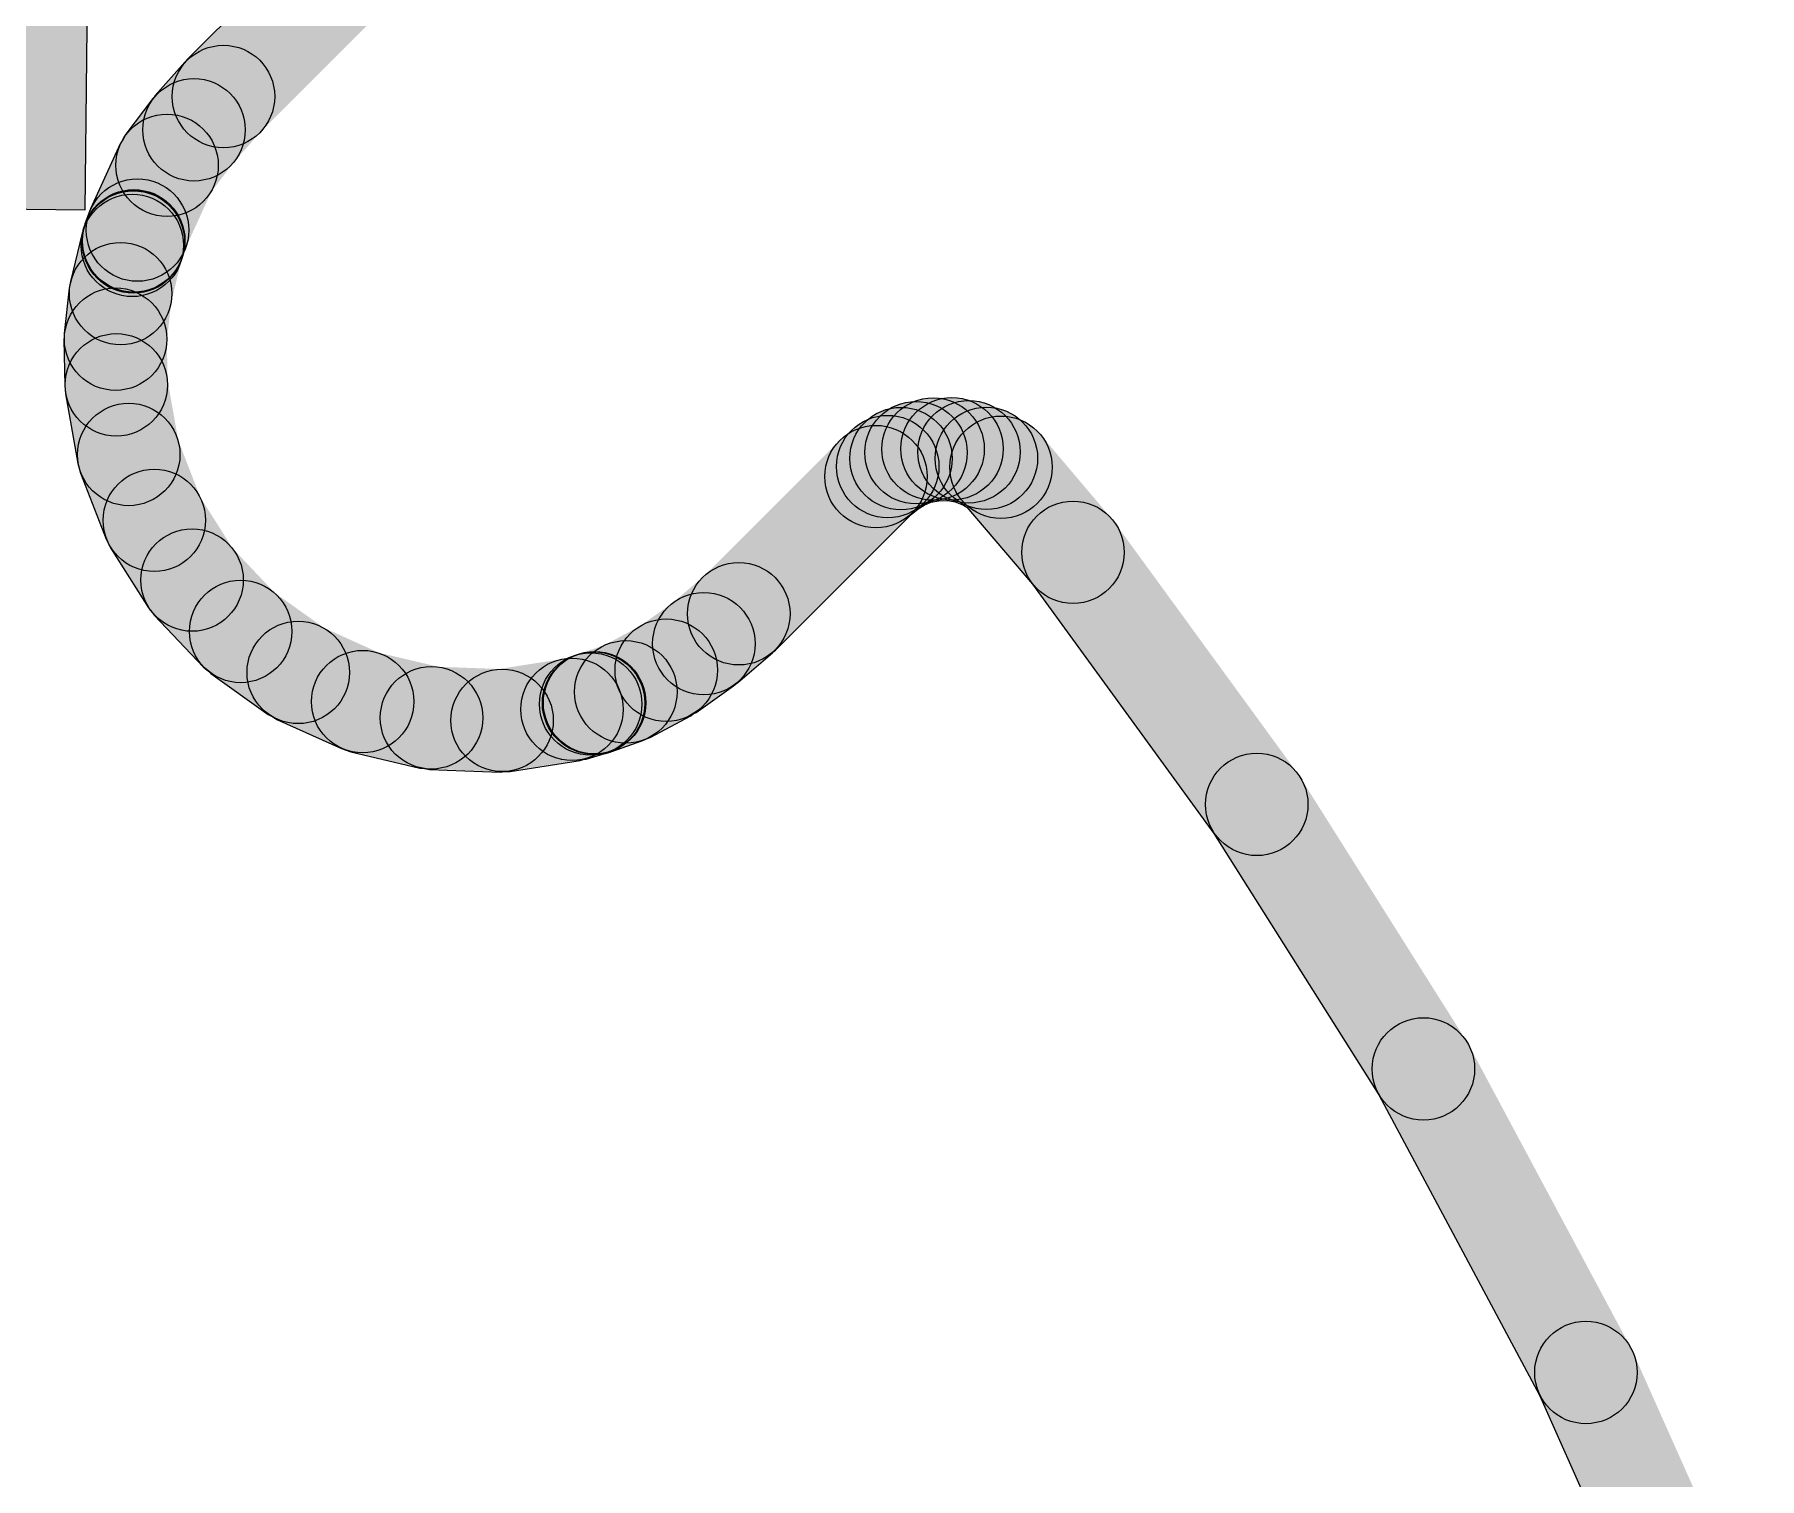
# Model space of a CAD drawing. Header units: millimetres. Extents: x -1.43 to 1.09, y -0.91 to 0.99.
# Drawn here: x -0.3294 to -0.0644, y 0.1035 to 0.3254 of the extents above; entities that cross this region are included whole.
import ezdxf

# ---------------------------------------------------------------- set-up
doc = ezdxf.new("R2010")
doc.units = ezdxf.units.MM
doc.header["$MEASUREMENT"] = 0
doc.layers.add('InternalPlane1', color=76, linetype='Continuous')
doc.layers.add('InternalPlane2', color=16, linetype='Continuous')

msp = doc.modelspace()

# ---------------------------------------------------------------- hatches: boundary and pattern name
at = {"layer": 'InternalPlane1'}
for points in [[(-0.29484, 0.31033), (-0.30597, 0.32147), (-0.28505, 0.3424), (-0.27391, 0.33126)], [(-0.29904, 0.30556), (-0.31084, 0.31599), (-0.3063, 0.32112), (-0.29451, 0.31069)], [(-0.30281, 0.30056), (-0.31535, 0.31009), (-0.31121, 0.31554), (-0.29867, 0.30601)], [(-0.30646, 0.2921), (-0.32079, 0.29863), (-0.31625, 0.30859), (-0.30192, 0.30206)], [(-0.30677, 0.29111), (-0.32163, 0.29632), (-0.32105, 0.29797), (-0.30619, 0.29276)], [(-0.30857, 0.28373), (-0.32387, 0.28746), (-0.32207, 0.29488), (-0.30677, 0.29115)], [(-0.3069, 0.29067), (-0.32193, 0.29536), (-0.32177, 0.29589), (-0.30674, 0.2912)], [(-0.30669, 0.29134), (-0.32181, 0.29574), (-0.32179, 0.29583), (-0.30667, 0.29143)], [(-0.30676, 0.29114), (-0.3217, 0.29612), (-0.32167, 0.29621), (-0.30673, 0.29123)], [(-0.30916, 0.27776), (-0.32481, 0.27947), (-0.32405, 0.28645), (-0.3084, 0.28474)], [(-0.32486, 0.27849), (-0.30911, 0.27874), (-0.309, 0.27172), (-0.32475, 0.27146)], [(-0.32463, 0.27021), (-0.30912, 0.27297), (-0.30722, 0.26227), (-0.32273, 0.25952)], [(-0.19339, 0.25294), (-0.19921, 0.26757), (-0.1969, 0.26849), (-0.19108, 0.25386)], [(-0.19239, 0.25346), (-0.19558, 0.26888), (-0.19295, 0.26943), (-0.18976, 0.25401)], [(-0.19124, 0.25384), (-0.19148, 0.26959), (-0.18858, 0.26963), (-0.18834, 0.25389)], [(-0.18983, 0.25401), (-0.18709, 0.26952), (-0.18448, 0.26906), (-0.18722, 0.25355)], [(-0.18864, 0.25394), (-0.18306, 0.26866), (-0.18038, 0.26765), (-0.18596, 0.25292)], [(-0.19426, 0.25229), (-0.2024, 0.26577), (-0.20037, 0.26699), (-0.19223, 0.25352)], [(-0.18726, 0.25356), (-0.17908, 0.26702), (-0.17684, 0.26565), (-0.18502, 0.2522)], [(-0.32231, 0.25804), (-0.30763, 0.26374), (-0.3037, 0.25362), (-0.31838, 0.24792)], [(-0.21565, 0.23084), (-0.22679, 0.24198), (-0.20571, 0.26306), (-0.19457, 0.25192)], [(-0.19504, 0.25149), (-0.20524, 0.26349), (-0.20343, 0.26503), (-0.19323, 0.25303)], [(-0.18694, 0.25384), (-0.17492, 0.26401), (-0.16385, 0.25094), (-0.17587, 0.24076)], [(-0.3177, 0.24656), (-0.30439, 0.25498), (-0.29858, 0.2458), (-0.31189, 0.23738)], [(-0.17622, 0.24122), (-0.1635, 0.25049), (-0.13526, 0.21175), (-0.14799, 0.20247)], [(-0.31095, 0.23617), (-0.29951, 0.247), (-0.29205, 0.23911), (-0.30348, 0.22828)], [(-0.22147, 0.22583), (-0.23171, 0.2378), (-0.22634, 0.24239), (-0.2161, 0.23043)], [(-0.30233, 0.22728), (-0.2932, 0.24011), (-0.28435, 0.2338), (-0.29348, 0.22098)], [(-0.22783, 0.2213), (-0.2369, 0.23418), (-0.23112, 0.23825), (-0.22205, 0.22538)], [(-0.29216, 0.22022), (-0.28567, 0.23456), (-0.27577, 0.23008), (-0.28227, 0.21574)], [(-0.23486, 0.21747), (-0.2423, 0.23135), (-0.23609, 0.23468), (-0.22864, 0.2208)], [(-0.24078, 0.21529), (-0.24598, 0.23016), (-0.24118, 0.23184), (-0.23598, 0.21698)], [(-0.28082, 0.21525), (-0.27722, 0.23058), (-0.26664, 0.22809), (-0.27025, 0.21276)], [(-0.26873, 0.21256), (-0.26815, 0.22829), (-0.2573, 0.22789), (-0.25788, 0.21215)], [(-0.25636, 0.21225), (-0.25881, 0.2278), (-0.24808, 0.2295), (-0.24563, 0.21394)], [(-0.24468, 0.21415), (-0.24903, 0.22928), (-0.24616, 0.23011), (-0.24181, 0.21498)], [(-0.24172, 0.215), (-0.24625, 0.23008), (-0.2458, 0.23022), (-0.24126, 0.21514)], [(-0.24111, 0.21519), (-0.2458, 0.23022), (-0.24573, 0.23024), (-0.24103, 0.21521)], [(-0.2414, 0.2151), (-0.24566, 0.23026), (-0.24559, 0.23028), (-0.24132, 0.21512)], [(-0.14828, 0.20291), (-0.13496, 0.21131), (-0.10935, 0.17066), (-0.12267, 0.16226)], [(-0.12295, 0.16275), (-0.10907, 0.17018), (-0.0841, 0.12352), (-0.09799, 0.11609)], [(-0.09824, 0.1166), (-0.08385, 0.12301), (-0.06437, 0.07933), (-0.07875, 0.07292)]]:
    msp.add_hatch(color=76, dxfattribs=at).paths.add_polyline_path(points)
h = msp.add_hatch(color=76, dxfattribs=at)
edge = h.paths.add_edge_path()
edge.add_arc((-0.30041, 0.3159), 0.00787, 0, 360)
h = msp.add_hatch(color=76, dxfattribs=at)
edge = h.paths.add_edge_path()
edge.add_arc((-0.30041, 0.3159), 0.00787, 0, 360)
h = msp.add_hatch(color=76, dxfattribs=at)
edge = h.paths.add_edge_path()
edge.add_arc((-0.30494, 0.31078), 0.00787, 0, 360)
h = msp.add_hatch(color=76, dxfattribs=at)
edge = h.paths.add_edge_path()
edge.add_arc((-0.30494, 0.31078), 0.00787, 0, 360)
h = msp.add_hatch(color=76, dxfattribs=at)
edge = h.paths.add_edge_path()
edge.add_arc((-0.30908, 0.30533), 0.00787, 0, 360)
h = msp.add_hatch(color=76, dxfattribs=at)
edge = h.paths.add_edge_path()
edge.add_arc((-0.30908, 0.30533), 0.00787, 0, 360)
h = msp.add_hatch(color=76, dxfattribs=at)
edge = h.paths.add_edge_path()
edge.add_arc((-0.31362, 0.29537), 0.00787, 0, 360)
h = msp.add_hatch(color=76, dxfattribs=at)
edge = h.paths.add_edge_path()
edge.add_arc((-0.31362, 0.29537), 0.00787, 0, 360)
h = msp.add_hatch(color=76, dxfattribs=at)
edge = h.paths.add_edge_path()
edge.add_arc((-0.31442, 0.29302), 0.00787, 0, 360)
h = msp.add_hatch(color=76, dxfattribs=at)
edge = h.paths.add_edge_path()
edge.add_arc((-0.31442, 0.29302), 0.00787, 0, 360)
h = msp.add_hatch(color=76, dxfattribs=at)
edge = h.paths.add_edge_path()
edge.add_arc((-0.31425, 0.29354), 0.00787, 0, 360)
h = msp.add_hatch(color=76, dxfattribs=at)
edge = h.paths.add_edge_path()
edge.add_arc((-0.31425, 0.29354), 0.00787, 0, 360)
h = msp.add_hatch(color=76, dxfattribs=at)
edge = h.paths.add_edge_path()
edge.add_arc((-0.31423, 0.29363), 0.00787, 0, 360)
h = msp.add_hatch(color=76, dxfattribs=at)
edge = h.paths.add_edge_path()
edge.add_arc((-0.31423, 0.29363), 0.00787, 0, 360)
h = msp.add_hatch(color=76, dxfattribs=at)
edge = h.paths.add_edge_path()
edge.add_arc((-0.3142, 0.29372), 0.00787, 0, 360)
h = msp.add_hatch(color=76, dxfattribs=at)
edge = h.paths.add_edge_path()
edge.add_arc((-0.3142, 0.29372), 0.00787, 0, 360)
h = msp.add_hatch(color=76, dxfattribs=at)
edge = h.paths.add_edge_path()
edge.add_arc((-0.31622, 0.2856), 0.00787, 0, 360)
h = msp.add_hatch(color=76, dxfattribs=at)
edge = h.paths.add_edge_path()
edge.add_arc((-0.31622, 0.2856), 0.00787, 0, 360)
h = msp.add_hatch(color=76, dxfattribs=at)
edge = h.paths.add_edge_path()
edge.add_arc((-0.31699, 0.27861), 0.00787, 0, 360)
h = msp.add_hatch(color=76, dxfattribs=at)
edge = h.paths.add_edge_path()
edge.add_arc((-0.31699, 0.27861), 0.00787, 0, 360)
h = msp.add_hatch(color=76, dxfattribs=at)
edge = h.paths.add_edge_path()
edge.add_arc((-0.31687, 0.27159), 0.00787, 0, 360)
h = msp.add_hatch(color=76, dxfattribs=at)
edge = h.paths.add_edge_path()
edge.add_arc((-0.31687, 0.27159), 0.00787, 0, 360)
h = msp.add_hatch(color=76, dxfattribs=at)
edge = h.paths.add_edge_path()
edge.add_arc((-0.31497, 0.26089), 0.00787, 0, 360)
h = msp.add_hatch(color=76, dxfattribs=at)
edge = h.paths.add_edge_path()
edge.add_arc((-0.31497, 0.26089), 0.00787, 0, 360)
h = msp.add_hatch(color=76, dxfattribs=at)
edge = h.paths.add_edge_path()
edge.add_arc((-0.1963, 0.26026), 0.00787, 0, 360)
h = msp.add_hatch(color=76, dxfattribs=at)
edge = h.paths.add_edge_path()
edge.add_arc((-0.1963, 0.26026), 0.00787, 0, 360)
h = msp.add_hatch(color=76, dxfattribs=at)
edge = h.paths.add_edge_path()
edge.add_arc((-0.19399, 0.26117), 0.00787, 0, 360)
h = msp.add_hatch(color=76, dxfattribs=at)
edge = h.paths.add_edge_path()
edge.add_arc((-0.19399, 0.26117), 0.00787, 0, 360)
h = msp.add_hatch(color=76, dxfattribs=at)
edge = h.paths.add_edge_path()
edge.add_arc((-0.19136, 0.26172), 0.00787, 0, 360)
h = msp.add_hatch(color=76, dxfattribs=at)
edge = h.paths.add_edge_path()
edge.add_arc((-0.19136, 0.26172), 0.00787, 0, 360)
h = msp.add_hatch(color=76, dxfattribs=at)
edge = h.paths.add_edge_path()
edge.add_arc((-0.18846, 0.26176), 0.00787, 0, 360)
h = msp.add_hatch(color=76, dxfattribs=at)
edge = h.paths.add_edge_path()
edge.add_arc((-0.18846, 0.26176), 0.00787, 0, 360)
h = msp.add_hatch(color=76, dxfattribs=at)
edge = h.paths.add_edge_path()
edge.add_arc((-0.18585, 0.2613), 0.00787, 0, 360)
h = msp.add_hatch(color=76, dxfattribs=at)
edge = h.paths.add_edge_path()
edge.add_arc((-0.18585, 0.2613), 0.00787, 0, 360)
h = msp.add_hatch(color=76, dxfattribs=at)
edge = h.paths.add_edge_path()
edge.add_arc((-0.18317, 0.26029), 0.00787, 0, 360)
h = msp.add_hatch(color=76, dxfattribs=at)
edge = h.paths.add_edge_path()
edge.add_arc((-0.18317, 0.26029), 0.00787, 0, 360)
h = msp.add_hatch(color=76, dxfattribs=at)
edge = h.paths.add_edge_path()
edge.add_arc((-0.20014, 0.25749), 0.00787, 0, 360)
h = msp.add_hatch(color=76, dxfattribs=at)
edge = h.paths.add_edge_path()
edge.add_arc((-0.20014, 0.25749), 0.00787, 0, 360)
h = msp.add_hatch(color=76, dxfattribs=at)
edge = h.paths.add_edge_path()
edge.add_arc((-0.19833, 0.25903), 0.00787, 0, 360)
h = msp.add_hatch(color=76, dxfattribs=at)
edge = h.paths.add_edge_path()
edge.add_arc((-0.19833, 0.25903), 0.00787, 0, 360)
h = msp.add_hatch(color=76, dxfattribs=at)
edge = h.paths.add_edge_path()
edge.add_arc((-0.18093, 0.25893), 0.00787, 0, 360)
h = msp.add_hatch(color=76, dxfattribs=at)
edge = h.paths.add_edge_path()
edge.add_arc((-0.18093, 0.25893), 0.00787, 0, 360)
h = msp.add_hatch(color=76, dxfattribs=at)
edge = h.paths.add_edge_path()
edge.add_arc((-0.31104, 0.25077), 0.00787, 0, 360)
h = msp.add_hatch(color=76, dxfattribs=at)
edge = h.paths.add_edge_path()
edge.add_arc((-0.31104, 0.25077), 0.00787, 0, 360)
h = msp.add_hatch(color=76, dxfattribs=at)
edge = h.paths.add_edge_path()
edge.add_arc((-0.16986, 0.24585), 0.00787, 0, 360)
h = msp.add_hatch(color=76, dxfattribs=at)
edge = h.paths.add_edge_path()
edge.add_arc((-0.16986, 0.24585), 0.00787, 0, 360)
h = msp.add_hatch(color=76, dxfattribs=at)
edge = h.paths.add_edge_path()
edge.add_arc((-0.30523, 0.24159), 0.00787, 0, 360)
h = msp.add_hatch(color=76, dxfattribs=at)
edge = h.paths.add_edge_path()
edge.add_arc((-0.30523, 0.24159), 0.00787, 0, 360)
h = msp.add_hatch(color=76, dxfattribs=at)
edge = h.paths.add_edge_path()
edge.add_arc((-0.22122, 0.23641), 0.00787, 0, 360)
h = msp.add_hatch(color=76, dxfattribs=at)
edge = h.paths.add_edge_path()
edge.add_arc((-0.22122, 0.23641), 0.00787, 0, 360)
h = msp.add_hatch(color=76, dxfattribs=at)
edge = h.paths.add_edge_path()
edge.add_arc((-0.29777, 0.23369), 0.00787, 0, 360)
h = msp.add_hatch(color=76, dxfattribs=at)
edge = h.paths.add_edge_path()
edge.add_arc((-0.29777, 0.23369), 0.00787, 0, 360)
h = msp.add_hatch(color=76, dxfattribs=at)
edge = h.paths.add_edge_path()
edge.add_arc((-0.22659, 0.23181), 0.00787, 0, 360)
h = msp.add_hatch(color=76, dxfattribs=at)
edge = h.paths.add_edge_path()
edge.add_arc((-0.22659, 0.23181), 0.00787, 0, 360)
h = msp.add_hatch(color=76, dxfattribs=at)
edge = h.paths.add_edge_path()
edge.add_arc((-0.28892, 0.22739), 0.00787, 0, 360)
h = msp.add_hatch(color=76, dxfattribs=at)
edge = h.paths.add_edge_path()
edge.add_arc((-0.28892, 0.22739), 0.00787, 0, 360)
h = msp.add_hatch(color=76, dxfattribs=at)
edge = h.paths.add_edge_path()
edge.add_arc((-0.23237, 0.22774), 0.00787, 0, 360)
h = msp.add_hatch(color=76, dxfattribs=at)
edge = h.paths.add_edge_path()
edge.add_arc((-0.23237, 0.22774), 0.00787, 0, 360)
h = msp.add_hatch(color=76, dxfattribs=at)
edge = h.paths.add_edge_path()
edge.add_arc((-0.27902, 0.22291), 0.00787, 0, 360)
h = msp.add_hatch(color=76, dxfattribs=at)
edge = h.paths.add_edge_path()
edge.add_arc((-0.27902, 0.22291), 0.00787, 0, 360)
h = msp.add_hatch(color=76, dxfattribs=at)
edge = h.paths.add_edge_path()
edge.add_arc((-0.23858, 0.22441), 0.00787, 0, 360)
h = msp.add_hatch(color=76, dxfattribs=at)
edge = h.paths.add_edge_path()
edge.add_arc((-0.23858, 0.22441), 0.00787, 0, 360)
h = msp.add_hatch(color=76, dxfattribs=at)
edge = h.paths.add_edge_path()
edge.add_arc((-0.26844, 0.22042), 0.00787, 0, 360)
h = msp.add_hatch(color=76, dxfattribs=at)
edge = h.paths.add_edge_path()
edge.add_arc((-0.26844, 0.22042), 0.00787, 0, 360)
h = msp.add_hatch(color=76, dxfattribs=at)
edge = h.paths.add_edge_path()
edge.add_arc((-0.24685, 0.22172), 0.00787, 0, 360)
h = msp.add_hatch(color=76, dxfattribs=at)
edge = h.paths.add_edge_path()
edge.add_arc((-0.24685, 0.22172), 0.00787, 0, 360)
h = msp.add_hatch(color=76, dxfattribs=at)
edge = h.paths.add_edge_path()
edge.add_arc((-0.24398, 0.22254), 0.00787, 0, 360)
h = msp.add_hatch(color=76, dxfattribs=at)
edge = h.paths.add_edge_path()
edge.add_arc((-0.24398, 0.22254), 0.00787, 0, 360)
h = msp.add_hatch(color=76, dxfattribs=at)
edge = h.paths.add_edge_path()
edge.add_arc((-0.24353, 0.22268), 0.00787, 0, 360)
h = msp.add_hatch(color=76, dxfattribs=at)
edge = h.paths.add_edge_path()
edge.add_arc((-0.24353, 0.22268), 0.00787, 0, 360)
h = msp.add_hatch(color=76, dxfattribs=at)
edge = h.paths.add_edge_path()
edge.add_arc((-0.24346, 0.2227), 0.00787, 0, 360)
h = msp.add_hatch(color=76, dxfattribs=at)
edge = h.paths.add_edge_path()
edge.add_arc((-0.24346, 0.2227), 0.00787, 0, 360)
h = msp.add_hatch(color=76, dxfattribs=at)
edge = h.paths.add_edge_path()
edge.add_arc((-0.24338, 0.22273), 0.00787, 0, 360)
h = msp.add_hatch(color=76, dxfattribs=at)
edge = h.paths.add_edge_path()
edge.add_arc((-0.24338, 0.22273), 0.00787, 0, 360)
h = msp.add_hatch(color=76, dxfattribs=at)
edge = h.paths.add_edge_path()
edge.add_arc((-0.25759, 0.22002), 0.00787, 0, 360)
h = msp.add_hatch(color=76, dxfattribs=at)
edge = h.paths.add_edge_path()
edge.add_arc((-0.25759, 0.22002), 0.00787, 0, 360)
h = msp.add_hatch(color=76, dxfattribs=at)
edge = h.paths.add_edge_path()
edge.add_arc((-0.14162, 0.20711), 0.00787, 0, 360)
h = msp.add_hatch(color=76, dxfattribs=at)
edge = h.paths.add_edge_path()
edge.add_arc((-0.14162, 0.20711), 0.00787, 0, 360)
h = msp.add_hatch(color=76, dxfattribs=at)
edge = h.paths.add_edge_path()
edge.add_arc((-0.11601, 0.16646), 0.00787, 0, 360)
h = msp.add_hatch(color=76, dxfattribs=at)
edge = h.paths.add_edge_path()
edge.add_arc((-0.11601, 0.16646), 0.00787, 0, 360)
h = msp.add_hatch(color=76, dxfattribs=at)
edge = h.paths.add_edge_path()
edge.add_arc((-0.09104, 0.11981), 0.00787, 0, 360)
h = msp.add_hatch(color=76, dxfattribs=at)
edge = h.paths.add_edge_path()
edge.add_arc((-0.09104, 0.11981), 0.00787, 0, 360)
at = {"layer": 'InternalPlane2'}
for points in [[(-0.95598, 0.42232), (-0.95727, 0.30552), (-0.32167, 0.29851), (-0.32038, 0.41531)], [(-0.29484, 0.31033), (-0.30597, 0.32147), (-0.28505, 0.3424), (-0.27391, 0.33126)], [(-0.29904, 0.30556), (-0.31084, 0.31599), (-0.3063, 0.32112), (-0.29451, 0.31069)], [(-0.30281, 0.30056), (-0.31535, 0.31009), (-0.31121, 0.31554), (-0.29867, 0.30601)], [(-0.30646, 0.2921), (-0.32079, 0.29863), (-0.31625, 0.30859), (-0.30192, 0.30206)], [(-0.30677, 0.29111), (-0.32163, 0.29632), (-0.32105, 0.29797), (-0.30619, 0.29276)], [(-0.30857, 0.28373), (-0.32387, 0.28746), (-0.32207, 0.29488), (-0.30677, 0.29115)], [(-0.3069, 0.29067), (-0.32193, 0.29536), (-0.32177, 0.29589), (-0.30674, 0.2912)], [(-0.30669, 0.29134), (-0.32181, 0.29574), (-0.32179, 0.29583), (-0.30667, 0.29143)], [(-0.30676, 0.29114), (-0.3217, 0.29612), (-0.32167, 0.29621), (-0.30673, 0.29123)], [(-0.30916, 0.27776), (-0.32481, 0.27947), (-0.32405, 0.28645), (-0.3084, 0.28474)], [(-0.32486, 0.27849), (-0.30911, 0.27874), (-0.309, 0.27172), (-0.32475, 0.27146)], [(-0.32463, 0.27021), (-0.30912, 0.27297), (-0.30722, 0.26227), (-0.32273, 0.25952)], [(-0.19339, 0.25294), (-0.19921, 0.26757), (-0.1969, 0.26849), (-0.19108, 0.25386)], [(-0.19239, 0.25346), (-0.19558, 0.26888), (-0.19295, 0.26943), (-0.18976, 0.25401)], [(-0.19124, 0.25384), (-0.19148, 0.26959), (-0.18858, 0.26963), (-0.18834, 0.25389)], [(-0.18983, 0.25401), (-0.18709, 0.26952), (-0.18448, 0.26906), (-0.18722, 0.25355)], [(-0.18864, 0.25394), (-0.18306, 0.26866), (-0.18038, 0.26765), (-0.18596, 0.25292)], [(-0.19426, 0.25229), (-0.2024, 0.26577), (-0.20037, 0.26699), (-0.19223, 0.25352)], [(-0.18726, 0.25356), (-0.17908, 0.26702), (-0.17684, 0.26565), (-0.18502, 0.2522)], [(-0.32231, 0.25804), (-0.30763, 0.26374), (-0.3037, 0.25362), (-0.31838, 0.24792)], [(-0.21565, 0.23084), (-0.22679, 0.24198), (-0.20571, 0.26306), (-0.19457, 0.25192)], [(-0.19504, 0.25149), (-0.20524, 0.26349), (-0.20343, 0.26503), (-0.19323, 0.25303)], [(-0.18694, 0.25384), (-0.17492, 0.26401), (-0.16385, 0.25094), (-0.17587, 0.24076)], [(-0.3177, 0.24656), (-0.30439, 0.25498), (-0.29858, 0.2458), (-0.31189, 0.23738)], [(-0.17622, 0.24122), (-0.1635, 0.25049), (-0.13526, 0.21175), (-0.14799, 0.20247)], [(-0.31095, 0.23617), (-0.29951, 0.247), (-0.29205, 0.23911), (-0.30348, 0.22828)], [(-0.22147, 0.22583), (-0.23171, 0.2378), (-0.22634, 0.24239), (-0.2161, 0.23043)], [(-0.30233, 0.22728), (-0.2932, 0.24011), (-0.28435, 0.2338), (-0.29348, 0.22098)], [(-0.22783, 0.2213), (-0.2369, 0.23418), (-0.23112, 0.23825), (-0.22205, 0.22538)], [(-0.29216, 0.22022), (-0.28567, 0.23456), (-0.27577, 0.23008), (-0.28227, 0.21574)], [(-0.23486, 0.21747), (-0.2423, 0.23135), (-0.23609, 0.23468), (-0.22864, 0.2208)], [(-0.24078, 0.21529), (-0.24598, 0.23016), (-0.24118, 0.23184), (-0.23598, 0.21698)], [(-0.28082, 0.21525), (-0.27722, 0.23058), (-0.26664, 0.22809), (-0.27025, 0.21276)], [(-0.26873, 0.21256), (-0.26815, 0.22829), (-0.2573, 0.22789), (-0.25788, 0.21215)], [(-0.25636, 0.21225), (-0.25881, 0.2278), (-0.24808, 0.2295), (-0.24563, 0.21394)], [(-0.24468, 0.21415), (-0.24903, 0.22928), (-0.24616, 0.23011), (-0.24181, 0.21498)], [(-0.24172, 0.215), (-0.24625, 0.23008), (-0.2458, 0.23022), (-0.24126, 0.21514)], [(-0.24111, 0.21519), (-0.2458, 0.23022), (-0.24573, 0.23024), (-0.24103, 0.21521)], [(-0.2414, 0.2151), (-0.24566, 0.23026), (-0.24559, 0.23028), (-0.24132, 0.21512)], [(-0.14828, 0.20291), (-0.13496, 0.21131), (-0.10935, 0.17066), (-0.12267, 0.16226)], [(-0.12295, 0.16275), (-0.10907, 0.17018), (-0.0841, 0.12352), (-0.09799, 0.11609)], [(-0.09824, 0.1166), (-0.08385, 0.12301), (-0.06437, 0.07933), (-0.07875, 0.07292)]]:
    msp.add_hatch(color=16, dxfattribs=at).paths.add_polyline_path(points)
h = msp.add_hatch(color=16, dxfattribs=at)
edge = h.paths.add_edge_path()
edge.add_arc((-0.30041, 0.3159), 0.00787, 0, 360)
h = msp.add_hatch(color=16, dxfattribs=at)
edge = h.paths.add_edge_path()
edge.add_arc((-0.30041, 0.3159), 0.00787, 0, 360)
h = msp.add_hatch(color=16, dxfattribs=at)
edge = h.paths.add_edge_path()
edge.add_arc((-0.30494, 0.31078), 0.00787, 0, 360)
h = msp.add_hatch(color=16, dxfattribs=at)
edge = h.paths.add_edge_path()
edge.add_arc((-0.30494, 0.31078), 0.00787, 0, 360)
h = msp.add_hatch(color=16, dxfattribs=at)
edge = h.paths.add_edge_path()
edge.add_arc((-0.30908, 0.30533), 0.00787, 0, 360)
h = msp.add_hatch(color=16, dxfattribs=at)
edge = h.paths.add_edge_path()
edge.add_arc((-0.30908, 0.30533), 0.00787, 0, 360)
h = msp.add_hatch(color=16, dxfattribs=at)
edge = h.paths.add_edge_path()
edge.add_arc((-0.31362, 0.29537), 0.00787, 0, 360)
h = msp.add_hatch(color=16, dxfattribs=at)
edge = h.paths.add_edge_path()
edge.add_arc((-0.31362, 0.29537), 0.00787, 0, 360)
h = msp.add_hatch(color=16, dxfattribs=at)
edge = h.paths.add_edge_path()
edge.add_arc((-0.31442, 0.29302), 0.00787, 0, 360)
h = msp.add_hatch(color=16, dxfattribs=at)
edge = h.paths.add_edge_path()
edge.add_arc((-0.31442, 0.29302), 0.00787, 0, 360)
h = msp.add_hatch(color=16, dxfattribs=at)
edge = h.paths.add_edge_path()
edge.add_arc((-0.31425, 0.29354), 0.00787, 0, 360)
h = msp.add_hatch(color=16, dxfattribs=at)
edge = h.paths.add_edge_path()
edge.add_arc((-0.31425, 0.29354), 0.00787, 0, 360)
h = msp.add_hatch(color=16, dxfattribs=at)
edge = h.paths.add_edge_path()
edge.add_arc((-0.31423, 0.29363), 0.00787, 0, 360)
h = msp.add_hatch(color=16, dxfattribs=at)
edge = h.paths.add_edge_path()
edge.add_arc((-0.31423, 0.29363), 0.00787, 0, 360)
h = msp.add_hatch(color=16, dxfattribs=at)
edge = h.paths.add_edge_path()
edge.add_arc((-0.3142, 0.29372), 0.00787, 0, 360)
h = msp.add_hatch(color=16, dxfattribs=at)
edge = h.paths.add_edge_path()
edge.add_arc((-0.3142, 0.29372), 0.00787, 0, 360)
h = msp.add_hatch(color=16, dxfattribs=at)
edge = h.paths.add_edge_path()
edge.add_arc((-0.31622, 0.2856), 0.00787, 0, 360)
h = msp.add_hatch(color=16, dxfattribs=at)
edge = h.paths.add_edge_path()
edge.add_arc((-0.31622, 0.2856), 0.00787, 0, 360)
h = msp.add_hatch(color=16, dxfattribs=at)
edge = h.paths.add_edge_path()
edge.add_arc((-0.31699, 0.27861), 0.00787, 0, 360)
h = msp.add_hatch(color=16, dxfattribs=at)
edge = h.paths.add_edge_path()
edge.add_arc((-0.31699, 0.27861), 0.00787, 0, 360)
h = msp.add_hatch(color=16, dxfattribs=at)
edge = h.paths.add_edge_path()
edge.add_arc((-0.31687, 0.27159), 0.00787, 0, 360)
h = msp.add_hatch(color=16, dxfattribs=at)
edge = h.paths.add_edge_path()
edge.add_arc((-0.31687, 0.27159), 0.00787, 0, 360)
h = msp.add_hatch(color=16, dxfattribs=at)
edge = h.paths.add_edge_path()
edge.add_arc((-0.31497, 0.26089), 0.00787, 0, 360)
h = msp.add_hatch(color=16, dxfattribs=at)
edge = h.paths.add_edge_path()
edge.add_arc((-0.31497, 0.26089), 0.00787, 0, 360)
h = msp.add_hatch(color=16, dxfattribs=at)
edge = h.paths.add_edge_path()
edge.add_arc((-0.1963, 0.26026), 0.00787, 0, 360)
h = msp.add_hatch(color=16, dxfattribs=at)
edge = h.paths.add_edge_path()
edge.add_arc((-0.1963, 0.26026), 0.00787, 0, 360)
h = msp.add_hatch(color=16, dxfattribs=at)
edge = h.paths.add_edge_path()
edge.add_arc((-0.19399, 0.26117), 0.00787, 0, 360)
h = msp.add_hatch(color=16, dxfattribs=at)
edge = h.paths.add_edge_path()
edge.add_arc((-0.19399, 0.26117), 0.00787, 0, 360)
h = msp.add_hatch(color=16, dxfattribs=at)
edge = h.paths.add_edge_path()
edge.add_arc((-0.19136, 0.26172), 0.00787, 0, 360)
h = msp.add_hatch(color=16, dxfattribs=at)
edge = h.paths.add_edge_path()
edge.add_arc((-0.19136, 0.26172), 0.00787, 0, 360)
h = msp.add_hatch(color=16, dxfattribs=at)
edge = h.paths.add_edge_path()
edge.add_arc((-0.18846, 0.26176), 0.00787, 0, 360)
h = msp.add_hatch(color=16, dxfattribs=at)
edge = h.paths.add_edge_path()
edge.add_arc((-0.18846, 0.26176), 0.00787, 0, 360)
h = msp.add_hatch(color=16, dxfattribs=at)
edge = h.paths.add_edge_path()
edge.add_arc((-0.18585, 0.2613), 0.00787, 0, 360)
h = msp.add_hatch(color=16, dxfattribs=at)
edge = h.paths.add_edge_path()
edge.add_arc((-0.18585, 0.2613), 0.00787, 0, 360)
h = msp.add_hatch(color=16, dxfattribs=at)
edge = h.paths.add_edge_path()
edge.add_arc((-0.18317, 0.26029), 0.00787, 0, 360)
h = msp.add_hatch(color=16, dxfattribs=at)
edge = h.paths.add_edge_path()
edge.add_arc((-0.18317, 0.26029), 0.00787, 0, 360)
h = msp.add_hatch(color=16, dxfattribs=at)
edge = h.paths.add_edge_path()
edge.add_arc((-0.20014, 0.25749), 0.00787, 0, 360)
h = msp.add_hatch(color=16, dxfattribs=at)
edge = h.paths.add_edge_path()
edge.add_arc((-0.20014, 0.25749), 0.00787, 0, 360)
h = msp.add_hatch(color=16, dxfattribs=at)
edge = h.paths.add_edge_path()
edge.add_arc((-0.19833, 0.25903), 0.00787, 0, 360)
h = msp.add_hatch(color=16, dxfattribs=at)
edge = h.paths.add_edge_path()
edge.add_arc((-0.19833, 0.25903), 0.00787, 0, 360)
h = msp.add_hatch(color=16, dxfattribs=at)
edge = h.paths.add_edge_path()
edge.add_arc((-0.18093, 0.25893), 0.00787, 0, 360)
h = msp.add_hatch(color=16, dxfattribs=at)
edge = h.paths.add_edge_path()
edge.add_arc((-0.18093, 0.25893), 0.00787, 0, 360)
h = msp.add_hatch(color=16, dxfattribs=at)
edge = h.paths.add_edge_path()
edge.add_arc((-0.31104, 0.25077), 0.00787, 0, 360)
h = msp.add_hatch(color=16, dxfattribs=at)
edge = h.paths.add_edge_path()
edge.add_arc((-0.31104, 0.25077), 0.00787, 0, 360)
h = msp.add_hatch(color=16, dxfattribs=at)
edge = h.paths.add_edge_path()
edge.add_arc((-0.16986, 0.24585), 0.00787, 0, 360)
h = msp.add_hatch(color=16, dxfattribs=at)
edge = h.paths.add_edge_path()
edge.add_arc((-0.16986, 0.24585), 0.00787, 0, 360)
h = msp.add_hatch(color=16, dxfattribs=at)
edge = h.paths.add_edge_path()
edge.add_arc((-0.30523, 0.24159), 0.00787, 0, 360)
h = msp.add_hatch(color=16, dxfattribs=at)
edge = h.paths.add_edge_path()
edge.add_arc((-0.30523, 0.24159), 0.00787, 0, 360)
h = msp.add_hatch(color=16, dxfattribs=at)
edge = h.paths.add_edge_path()
edge.add_arc((-0.22122, 0.23641), 0.00787, 0, 360)
h = msp.add_hatch(color=16, dxfattribs=at)
edge = h.paths.add_edge_path()
edge.add_arc((-0.22122, 0.23641), 0.00787, 0, 360)
h = msp.add_hatch(color=16, dxfattribs=at)
edge = h.paths.add_edge_path()
edge.add_arc((-0.29777, 0.23369), 0.00787, 0, 360)
h = msp.add_hatch(color=16, dxfattribs=at)
edge = h.paths.add_edge_path()
edge.add_arc((-0.29777, 0.23369), 0.00787, 0, 360)
h = msp.add_hatch(color=16, dxfattribs=at)
edge = h.paths.add_edge_path()
edge.add_arc((-0.22659, 0.23181), 0.00787, 0, 360)
h = msp.add_hatch(color=16, dxfattribs=at)
edge = h.paths.add_edge_path()
edge.add_arc((-0.22659, 0.23181), 0.00787, 0, 360)
h = msp.add_hatch(color=16, dxfattribs=at)
edge = h.paths.add_edge_path()
edge.add_arc((-0.28892, 0.22739), 0.00787, 0, 360)
h = msp.add_hatch(color=16, dxfattribs=at)
edge = h.paths.add_edge_path()
edge.add_arc((-0.28892, 0.22739), 0.00787, 0, 360)
h = msp.add_hatch(color=16, dxfattribs=at)
edge = h.paths.add_edge_path()
edge.add_arc((-0.23237, 0.22774), 0.00787, 0, 360)
h = msp.add_hatch(color=16, dxfattribs=at)
edge = h.paths.add_edge_path()
edge.add_arc((-0.23237, 0.22774), 0.00787, 0, 360)
h = msp.add_hatch(color=16, dxfattribs=at)
edge = h.paths.add_edge_path()
edge.add_arc((-0.27902, 0.22291), 0.00787, 0, 360)
h = msp.add_hatch(color=16, dxfattribs=at)
edge = h.paths.add_edge_path()
edge.add_arc((-0.27902, 0.22291), 0.00787, 0, 360)
h = msp.add_hatch(color=16, dxfattribs=at)
edge = h.paths.add_edge_path()
edge.add_arc((-0.23858, 0.22441), 0.00787, 0, 360)
h = msp.add_hatch(color=16, dxfattribs=at)
edge = h.paths.add_edge_path()
edge.add_arc((-0.23858, 0.22441), 0.00787, 0, 360)
h = msp.add_hatch(color=16, dxfattribs=at)
edge = h.paths.add_edge_path()
edge.add_arc((-0.26844, 0.22042), 0.00787, 0, 360)
h = msp.add_hatch(color=16, dxfattribs=at)
edge = h.paths.add_edge_path()
edge.add_arc((-0.26844, 0.22042), 0.00787, 0, 360)
h = msp.add_hatch(color=16, dxfattribs=at)
edge = h.paths.add_edge_path()
edge.add_arc((-0.24685, 0.22172), 0.00787, 0, 360)
h = msp.add_hatch(color=16, dxfattribs=at)
edge = h.paths.add_edge_path()
edge.add_arc((-0.24685, 0.22172), 0.00787, 0, 360)
h = msp.add_hatch(color=16, dxfattribs=at)
edge = h.paths.add_edge_path()
edge.add_arc((-0.24398, 0.22254), 0.00787, 0, 360)
h = msp.add_hatch(color=16, dxfattribs=at)
edge = h.paths.add_edge_path()
edge.add_arc((-0.24398, 0.22254), 0.00787, 0, 360)
h = msp.add_hatch(color=16, dxfattribs=at)
edge = h.paths.add_edge_path()
edge.add_arc((-0.24353, 0.22268), 0.00787, 0, 360)
h = msp.add_hatch(color=16, dxfattribs=at)
edge = h.paths.add_edge_path()
edge.add_arc((-0.24353, 0.22268), 0.00787, 0, 360)
h = msp.add_hatch(color=16, dxfattribs=at)
edge = h.paths.add_edge_path()
edge.add_arc((-0.24346, 0.2227), 0.00787, 0, 360)
h = msp.add_hatch(color=16, dxfattribs=at)
edge = h.paths.add_edge_path()
edge.add_arc((-0.24346, 0.2227), 0.00787, 0, 360)
h = msp.add_hatch(color=16, dxfattribs=at)
edge = h.paths.add_edge_path()
edge.add_arc((-0.24338, 0.22273), 0.00787, 0, 360)
h = msp.add_hatch(color=16, dxfattribs=at)
edge = h.paths.add_edge_path()
edge.add_arc((-0.24338, 0.22273), 0.00787, 0, 360)
h = msp.add_hatch(color=16, dxfattribs=at)
edge = h.paths.add_edge_path()
edge.add_arc((-0.25759, 0.22002), 0.00787, 0, 360)
h = msp.add_hatch(color=16, dxfattribs=at)
edge = h.paths.add_edge_path()
edge.add_arc((-0.25759, 0.22002), 0.00787, 0, 360)
h = msp.add_hatch(color=16, dxfattribs=at)
edge = h.paths.add_edge_path()
edge.add_arc((-0.14162, 0.20711), 0.00787, 0, 360)
h = msp.add_hatch(color=16, dxfattribs=at)
edge = h.paths.add_edge_path()
edge.add_arc((-0.14162, 0.20711), 0.00787, 0, 360)
h = msp.add_hatch(color=16, dxfattribs=at)
edge = h.paths.add_edge_path()
edge.add_arc((-0.11601, 0.16646), 0.00787, 0, 360)
h = msp.add_hatch(color=16, dxfattribs=at)
edge = h.paths.add_edge_path()
edge.add_arc((-0.11601, 0.16646), 0.00787, 0, 360)
h = msp.add_hatch(color=16, dxfattribs=at)
edge = h.paths.add_edge_path()
edge.add_arc((-0.09104, 0.11981), 0.00787, 0, 360)
h = msp.add_hatch(color=16, dxfattribs=at)
edge = h.paths.add_edge_path()
edge.add_arc((-0.09104, 0.11981), 0.00787, 0, 360)

# ---------------------------------------------------------------- linework, layer by layer
at = {"layer": 'InternalPlane1'}
for p, q in [((-0.28536, 0.34218), (-0.30602, 0.32152)), ((-0.30636, 0.32116), (-0.31089, 0.31604)), ((-0.30617, 0.32132), (-0.30636, 0.32116)), ((-0.30602, 0.32152), (-0.30617, 0.32132)), ((-0.31126, 0.31558), (-0.3154, 0.31013)), ((-0.31106, 0.31579), (-0.31126, 0.31558)), ((-0.31089, 0.31604), (-0.31106, 0.31579)), ((-0.31631, 0.30862), (-0.32085, 0.29866)), ((-0.31584, 0.30937), (-0.31631, 0.30862)), ((-0.3154, 0.31013), (-0.31584, 0.30937)), ((-0.32112, 0.29799), (-0.32169, 0.29634)), ((-0.32095, 0.29831), (-0.32112, 0.29799)), ((-0.32085, 0.29866), (-0.32095, 0.29831)), ((-0.32213, 0.2949), (-0.32394, 0.28748)), ((-0.32204, 0.29513), (-0.32213, 0.2949)), ((-0.322, 0.29538), (-0.32204, 0.29513)), ((-0.32186, 0.29583), (-0.322, 0.29538)), ((-0.32185, 0.29585), (-0.32186, 0.29583)), ((-0.32183, 0.29591), (-0.32185, 0.29585)), ((-0.32185, 0.29585), (-0.32185, 0.29585)), ((-0.32179, 0.29601), (-0.32183, 0.29591)), ((-0.32176, 0.29614), (-0.32179, 0.29601)), ((-0.32173, 0.29623), (-0.32176, 0.29614)), ((-0.32171, 0.29628), (-0.32173, 0.29623)), ((-0.32169, 0.29634), (-0.32171, 0.29628)), ((-0.32412, 0.28646), (-0.32488, 0.27948)), ((-0.324, 0.28696), (-0.32412, 0.28646)), ((-0.32394, 0.28748), (-0.324, 0.28696)), ((-0.32487, 0.27898), (-0.32493, 0.27849)), ((-0.32493, 0.27849), (-0.32481, 0.27146)), ((-0.32488, 0.27948), (-0.32487, 0.27898)), ((-0.32481, 0.27146), (-0.32472, 0.27084)), ((-0.32472, 0.27084), (-0.32469, 0.2702)), ((-0.32469, 0.2702), (-0.32279, 0.2595)), ((-0.32279, 0.2595), (-0.32256, 0.25877)), ((-0.32256, 0.25877), (-0.32238, 0.25802)), ((-0.32238, 0.25802), (-0.31844, 0.24789)), ((-0.19475, 0.25165), (-0.19367, 0.25256)), ((-0.19367, 0.25256), (-0.19275, 0.25312)), ((-0.19275, 0.25312), (-0.1917, 0.25354)), ((-0.1917, 0.25354), (-0.19049, 0.25379)), ((-0.19049, 0.25379), (-0.18909, 0.25381)), ((-0.18909, 0.25381), (-0.18796, 0.25361)), ((-0.18796, 0.25361), (-0.18667, 0.25312)), ((-0.18667, 0.25312), (-0.18616, 0.25281)), ((-0.18616, 0.25281), (-0.17611, 0.24094)), ((-0.2156, 0.23079), (-0.19475, 0.25165)), ((-0.31844, 0.24789), (-0.31808, 0.24722)), ((-0.31808, 0.24722), (-0.31775, 0.24652)), ((-0.31775, 0.24652), (-0.31194, 0.23734)), ((-0.17611, 0.24094), (-0.1482, 0.20265)), ((-0.31194, 0.23734), (-0.31145, 0.23675)), ((-0.31145, 0.23675), (-0.311, 0.23613)), ((-0.311, 0.23613), (-0.30353, 0.22824)), ((-0.21585, 0.23061), (-0.2156, 0.23079)), ((-0.30353, 0.22824), (-0.30294, 0.22775)), ((-0.22142, 0.22578), (-0.21605, 0.23038)), ((-0.21605, 0.23038), (-0.21585, 0.23061)), ((-0.30294, 0.22775), (-0.30237, 0.22723)), ((-0.30237, 0.22723), (-0.29352, 0.22092)), ((-0.22779, 0.22125), (-0.22201, 0.22532)), ((-0.22201, 0.22532), (-0.22174, 0.22558)), ((-0.22174, 0.22558), (-0.22142, 0.22578)), ((-0.29352, 0.22092), (-0.29284, 0.22056)), ((-0.29284, 0.22056), (-0.29219, 0.22016)), ((-0.29219, 0.22016), (-0.28229, 0.21568)), ((-0.23483, 0.21741), (-0.22861, 0.22074)), ((-0.22861, 0.22074), (-0.22822, 0.22102)), ((-0.22822, 0.22102), (-0.22779, 0.22125)), ((-0.2354, 0.21719), (-0.23483, 0.21741)), ((-0.28229, 0.21568), (-0.28156, 0.21545)), ((-0.28156, 0.21545), (-0.28084, 0.21518)), ((-0.28084, 0.21518), (-0.27026, 0.21269)), ((-0.24466, 0.21409), (-0.24179, 0.21491)), ((-0.24179, 0.21491), (-0.24174, 0.21493)), ((-0.24174, 0.21493), (-0.2417, 0.21494)), ((-0.2417, 0.21494), (-0.24132, 0.21505)), ((-0.24132, 0.21505), (-0.24131, 0.21506)), ((-0.24131, 0.21506), (-0.2413, 0.21506)), ((-0.2413, 0.21506), (-0.24124, 0.21508)), ((-0.24124, 0.21508), (-0.24118, 0.21511)), ((-0.24118, 0.21511), (-0.24109, 0.21512)), ((-0.24109, 0.21512), (-0.24101, 0.21515)), ((-0.24101, 0.21515), (-0.24089, 0.2152)), ((-0.24089, 0.2152), (-0.24075, 0.21523)), ((-0.24075, 0.21523), (-0.23596, 0.21691)), ((-0.23596, 0.21691), (-0.2354, 0.21719)), ((-0.27026, 0.21269), (-0.2695, 0.21262)), ((-0.2695, 0.21262), (-0.26874, 0.21249)), ((-0.26874, 0.21249), (-0.25788, 0.21209)), ((-0.25788, 0.21209), (-0.25711, 0.21216)), ((-0.25711, 0.21216), (-0.25635, 0.21218)), ((-0.25635, 0.21218), (-0.24562, 0.21387)), ((-0.24562, 0.21387), (-0.24514, 0.21401)), ((-0.24514, 0.21401), (-0.24466, 0.21409)), ((-0.1482, 0.20265), (-0.12288, 0.16247)), ((-0.12288, 0.16247), (-0.09818, 0.11631)), ((-0.09818, 0.11631), (-0.07892, 0.07313))]:
    msp.add_line(p, q, dxfattribs=at)
for centre in [(-0.30041, 0.3159), (-0.30041, 0.3159), (-0.30494, 0.31078), (-0.30494, 0.31078), (-0.30908, 0.30533), (-0.30908, 0.30533), (-0.31362, 0.29537), (-0.31362, 0.29537), (-0.31442, 0.29302), (-0.31442, 0.29302), (-0.31425, 0.29354), (-0.31425, 0.29354), (-0.31423, 0.29363), (-0.31423, 0.29363), (-0.3142, 0.29372), (-0.3142, 0.29372), (-0.31622, 0.2856), (-0.31622, 0.2856), (-0.31699, 0.27861), (-0.31699, 0.27861), (-0.31687, 0.27159), (-0.31687, 0.27159), (-0.31497, 0.26089), (-0.31497, 0.26089), (-0.1963, 0.26026), (-0.1963, 0.26026), (-0.19399, 0.26117), (-0.19399, 0.26117), (-0.19136, 0.26172), (-0.19136, 0.26172), (-0.18846, 0.26176), (-0.18846, 0.26176), (-0.18585, 0.2613), (-0.18585, 0.2613), (-0.18317, 0.26029), (-0.18317, 0.26029), (-0.20014, 0.25749), (-0.20014, 0.25749), (-0.19833, 0.25903), (-0.19833, 0.25903), (-0.18093, 0.25893), (-0.18093, 0.25893), (-0.31104, 0.25077), (-0.31104, 0.25077), (-0.16986, 0.24585), (-0.16986, 0.24585), (-0.30523, 0.24159), (-0.30523, 0.24159), (-0.22122, 0.23641), (-0.22122, 0.23641), (-0.29777, 0.23369), (-0.29777, 0.23369), (-0.22659, 0.23181), (-0.22659, 0.23181), (-0.28892, 0.22739), (-0.28892, 0.22739), (-0.23237, 0.22774), (-0.23237, 0.22774), (-0.27902, 0.22291), (-0.27902, 0.22291), (-0.23858, 0.22441), (-0.23858, 0.22441), (-0.26844, 0.22042), (-0.26844, 0.22042), (-0.24685, 0.22172), (-0.24685, 0.22172), (-0.24398, 0.22254), (-0.24398, 0.22254), (-0.24353, 0.22268), (-0.24353, 0.22268), (-0.24346, 0.2227), (-0.24346, 0.2227), (-0.24338, 0.22273), (-0.24338, 0.22273), (-0.25759, 0.22002), (-0.25759, 0.22002), (-0.14162, 0.20711), (-0.14162, 0.20711), (-0.11601, 0.16646), (-0.11601, 0.16646), (-0.09104, 0.11981), (-0.09104, 0.11981)]:
    msp.add_circle(centre, 0.00787, dxfattribs=at)
at = {"layer": 'InternalPlane2'}
for p, q in [((-0.32167, 0.29851), (-0.32079, 0.3785)), ((-0.28536, 0.34218), (-0.30602, 0.32152)), ((-0.30636, 0.32116), (-0.31089, 0.31604)), ((-0.30617, 0.32132), (-0.30636, 0.32116)), ((-0.30602, 0.32152), (-0.30617, 0.32132)), ((-0.31126, 0.31558), (-0.3154, 0.31013)), ((-0.31106, 0.31579), (-0.31126, 0.31558)), ((-0.31089, 0.31604), (-0.31106, 0.31579)), ((-0.31631, 0.30862), (-0.32085, 0.29866)), ((-0.31584, 0.30937), (-0.31631, 0.30862)), ((-0.3154, 0.31013), (-0.31584, 0.30937)), ((-0.33624, 0.29867), (-0.32167, 0.29851)), ((-0.32112, 0.29799), (-0.32169, 0.29634)), ((-0.32095, 0.29831), (-0.32112, 0.29799)), ((-0.32085, 0.29866), (-0.32095, 0.29831)), ((-0.32213, 0.2949), (-0.32394, 0.28748)), ((-0.32204, 0.29513), (-0.32213, 0.2949)), ((-0.322, 0.29538), (-0.32204, 0.29513)), ((-0.32186, 0.29583), (-0.322, 0.29538)), ((-0.32185, 0.29585), (-0.32186, 0.29583)), ((-0.32183, 0.29591), (-0.32185, 0.29585)), ((-0.32185, 0.29585), (-0.32185, 0.29585)), ((-0.32179, 0.29601), (-0.32183, 0.29591)), ((-0.32176, 0.29614), (-0.32179, 0.29601)), ((-0.32173, 0.29623), (-0.32176, 0.29614)), ((-0.32171, 0.29628), (-0.32173, 0.29623)), ((-0.32169, 0.29634), (-0.32171, 0.29628)), ((-0.32412, 0.28646), (-0.32488, 0.27948)), ((-0.324, 0.28696), (-0.32412, 0.28646)), ((-0.32394, 0.28748), (-0.324, 0.28696)), ((-0.32487, 0.27898), (-0.32493, 0.27849)), ((-0.32493, 0.27849), (-0.32481, 0.27146)), ((-0.32488, 0.27948), (-0.32487, 0.27898)), ((-0.32481, 0.27146), (-0.32472, 0.27084)), ((-0.32472, 0.27084), (-0.32469, 0.2702)), ((-0.32469, 0.2702), (-0.32279, 0.2595)), ((-0.32279, 0.2595), (-0.32256, 0.25877)), ((-0.32256, 0.25877), (-0.32238, 0.25802)), ((-0.32238, 0.25802), (-0.31844, 0.24789)), ((-0.19475, 0.25165), (-0.19367, 0.25256)), ((-0.19367, 0.25256), (-0.19275, 0.25312)), ((-0.19275, 0.25312), (-0.1917, 0.25354)), ((-0.1917, 0.25354), (-0.19049, 0.25379)), ((-0.19049, 0.25379), (-0.18909, 0.25381)), ((-0.18909, 0.25381), (-0.18796, 0.25361)), ((-0.18796, 0.25361), (-0.18667, 0.25312)), ((-0.18667, 0.25312), (-0.18616, 0.25281)), ((-0.18616, 0.25281), (-0.17611, 0.24094)), ((-0.2156, 0.23079), (-0.19475, 0.25165)), ((-0.31844, 0.24789), (-0.31808, 0.24722)), ((-0.31808, 0.24722), (-0.31775, 0.24652)), ((-0.31775, 0.24652), (-0.31194, 0.23734)), ((-0.17611, 0.24094), (-0.1482, 0.20265)), ((-0.31194, 0.23734), (-0.31145, 0.23675)), ((-0.31145, 0.23675), (-0.311, 0.23613)), ((-0.311, 0.23613), (-0.30353, 0.22824)), ((-0.21585, 0.23061), (-0.2156, 0.23079)), ((-0.30353, 0.22824), (-0.30294, 0.22775)), ((-0.22142, 0.22578), (-0.21605, 0.23038)), ((-0.21605, 0.23038), (-0.21585, 0.23061)), ((-0.30294, 0.22775), (-0.30237, 0.22723)), ((-0.30237, 0.22723), (-0.29352, 0.22092)), ((-0.22779, 0.22125), (-0.22201, 0.22532)), ((-0.22201, 0.22532), (-0.22174, 0.22558)), ((-0.22174, 0.22558), (-0.22142, 0.22578)), ((-0.29352, 0.22092), (-0.29284, 0.22056)), ((-0.29284, 0.22056), (-0.29219, 0.22016)), ((-0.29219, 0.22016), (-0.28229, 0.21568)), ((-0.23483, 0.21741), (-0.22861, 0.22074)), ((-0.22861, 0.22074), (-0.22822, 0.22102)), ((-0.22822, 0.22102), (-0.22779, 0.22125)), ((-0.2354, 0.21719), (-0.23483, 0.21741)), ((-0.28229, 0.21568), (-0.28156, 0.21545)), ((-0.28156, 0.21545), (-0.28084, 0.21518)), ((-0.28084, 0.21518), (-0.27026, 0.21269)), ((-0.24466, 0.21409), (-0.24179, 0.21491)), ((-0.24179, 0.21491), (-0.24174, 0.21493)), ((-0.24174, 0.21493), (-0.2417, 0.21494)), ((-0.2417, 0.21494), (-0.24132, 0.21505)), ((-0.24132, 0.21505), (-0.24131, 0.21506)), ((-0.24131, 0.21506), (-0.2413, 0.21506)), ((-0.2413, 0.21506), (-0.24124, 0.21508)), ((-0.24124, 0.21508), (-0.24118, 0.21511)), ((-0.24118, 0.21511), (-0.24109, 0.21512)), ((-0.24109, 0.21512), (-0.24101, 0.21515)), ((-0.24101, 0.21515), (-0.24089, 0.2152)), ((-0.24089, 0.2152), (-0.24075, 0.21523)), ((-0.24075, 0.21523), (-0.23596, 0.21691)), ((-0.23596, 0.21691), (-0.2354, 0.21719)), ((-0.27026, 0.21269), (-0.2695, 0.21262)), ((-0.2695, 0.21262), (-0.26874, 0.21249)), ((-0.26874, 0.21249), (-0.25788, 0.21209)), ((-0.25788, 0.21209), (-0.25711, 0.21216)), ((-0.25711, 0.21216), (-0.25635, 0.21218)), ((-0.25635, 0.21218), (-0.24562, 0.21387)), ((-0.24562, 0.21387), (-0.24514, 0.21401)), ((-0.24514, 0.21401), (-0.24466, 0.21409)), ((-0.1482, 0.20265), (-0.12288, 0.16247)), ((-0.12288, 0.16247), (-0.09818, 0.11631)), ((-0.09818, 0.11631), (-0.07892, 0.07313))]:
    msp.add_line(p, q, dxfattribs=at)
for centre in [(-0.30041, 0.3159), (-0.30041, 0.3159), (-0.30494, 0.31078), (-0.30494, 0.31078), (-0.30908, 0.30533), (-0.30908, 0.30533), (-0.31362, 0.29537), (-0.31362, 0.29537), (-0.31442, 0.29302), (-0.31442, 0.29302), (-0.31425, 0.29354), (-0.31425, 0.29354), (-0.31423, 0.29363), (-0.31423, 0.29363), (-0.3142, 0.29372), (-0.3142, 0.29372), (-0.31622, 0.2856), (-0.31622, 0.2856), (-0.31699, 0.27861), (-0.31699, 0.27861), (-0.31687, 0.27159), (-0.31687, 0.27159), (-0.31497, 0.26089), (-0.31497, 0.26089), (-0.1963, 0.26026), (-0.1963, 0.26026), (-0.19399, 0.26117), (-0.19399, 0.26117), (-0.19136, 0.26172), (-0.19136, 0.26172), (-0.18846, 0.26176), (-0.18846, 0.26176), (-0.18585, 0.2613), (-0.18585, 0.2613), (-0.18317, 0.26029), (-0.18317, 0.26029), (-0.20014, 0.25749), (-0.20014, 0.25749), (-0.19833, 0.25903), (-0.19833, 0.25903), (-0.18093, 0.25893), (-0.18093, 0.25893), (-0.31104, 0.25077), (-0.31104, 0.25077), (-0.16986, 0.24585), (-0.16986, 0.24585), (-0.30523, 0.24159), (-0.30523, 0.24159), (-0.22122, 0.23641), (-0.22122, 0.23641), (-0.29777, 0.23369), (-0.29777, 0.23369), (-0.22659, 0.23181), (-0.22659, 0.23181), (-0.28892, 0.22739), (-0.28892, 0.22739), (-0.23237, 0.22774), (-0.23237, 0.22774), (-0.27902, 0.22291), (-0.27902, 0.22291), (-0.23858, 0.22441), (-0.23858, 0.22441), (-0.26844, 0.22042), (-0.26844, 0.22042), (-0.24685, 0.22172), (-0.24685, 0.22172), (-0.24398, 0.22254), (-0.24398, 0.22254), (-0.24353, 0.22268), (-0.24353, 0.22268), (-0.24346, 0.2227), (-0.24346, 0.2227), (-0.24338, 0.22273), (-0.24338, 0.22273), (-0.25759, 0.22002), (-0.25759, 0.22002), (-0.14162, 0.20711), (-0.14162, 0.20711), (-0.11601, 0.16646), (-0.11601, 0.16646), (-0.09104, 0.11981), (-0.09104, 0.11981)]:
    msp.add_circle(centre, 0.00787, dxfattribs=at)

doc.saveas('drawing.dxf')
